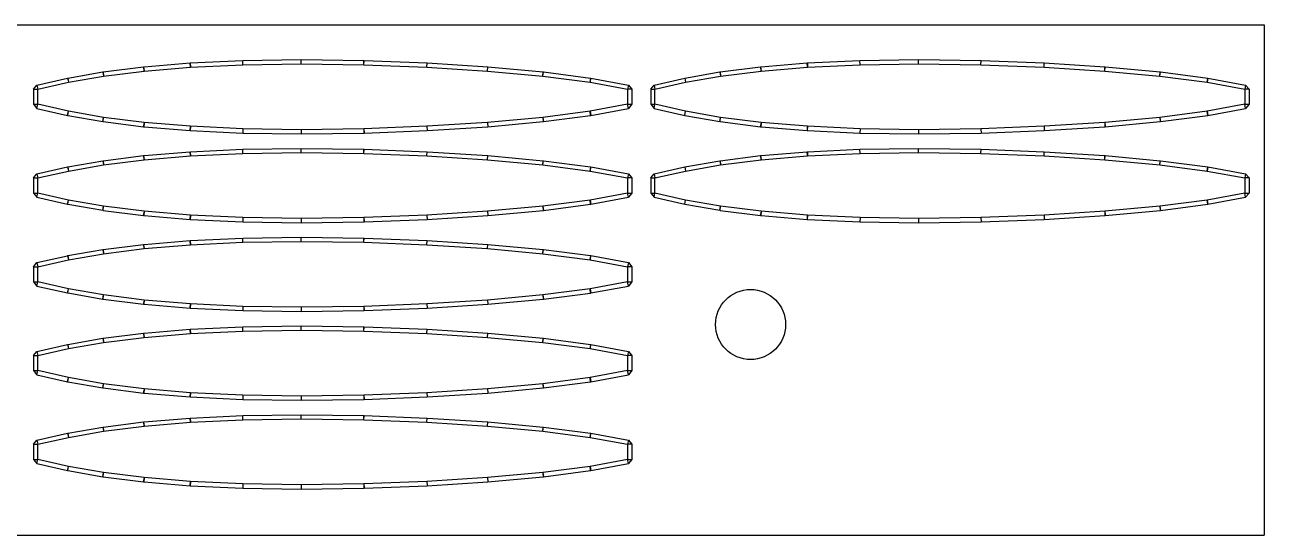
# Model space of a CAD drawing. Header units: millimetres. Extents: x -1424 to 8182, y -3104 to -104.
# Drawn here: x 5267 to 8182, y -1304 to -104 of the extents above; entities that cross this region are included whole.
import ezdxf

# ---------------------------------------------------------------- set-up
doc = ezdxf.new("R2010")
doc.units = ezdxf.units.MM

msp = doc.modelspace()

# ---------------------------------------------------------------- linework, layer by layer
at = {"extrusion": (0.009294, 2.20156e-09, 0.999957)}
for p, q in [((3778.8, -103.5, -375.6), (8182.5, -103.5, -416.5)), ((8182.5, -103.5, -416.5), (8182.5, -1303.5, -416.5)), ((5451.4, -214.3, -389.7), (5546.6, -202.3, -389.7)), ((5546.6, -202.3, -389.7), (5547.9, -202.2, -389.7)), ((5546.6, -202.3, -389.7), (5547.9, -212.3, -389.7)), ((5547.9, -212.3, -389.7), (5547, -202.3, -389.7)), ((5547.9, -202.2, -389.7), (5656.2, -193.1, -389.7)), ((5657, -203.1, -389.7), (5656.2, -193.1, -389.7)), ((5656.2, -193.1, -389.7), (5656.5, -193.1, -389.7)), ((5656.5, -193.1, -389.7), (5779.9, -187.3, -389.7)), ((5656.5, -193.1, -389.7), (5657, -203.1, -389.7)), ((5780.3, -197.3, -389.7), (5779.9, -187.3, -389.7)), ((5779.9, -187.3, -389.7), (5780.2, -187.3, -389.7)), ((5780.2, -187.3, -389.7), (5917.5, -185.2, -389.7)), ((5780.3, -197.3, -389.7), (5780.2, -187.3, -389.7)), ((5917.7, -195.2, -389.7), (5917.5, -185.2, -389.7)), ((5917.5, -185.2, -389.7), (5917.8, -185.2, -389.7)), ((5917.7, -195.2, -389.7), (5917.8, -185.2, -389.7)), ((5917.8, -185.2, -389.7), (6065, -187.3, -389.7)), ((6064.8, -197.3, -389.7), (6065, -187.3, -389.7)), ((6064.8, -197.3, -389.7), (6065.2, -187.3, -389.7)), ((6065, -187.3, -389.7), (6065.2, -187.3, -389.7)), ((6065.2, -187.3, -389.7), (6213.7, -193.1, -389.7)), ((6213.3, -203.1, -389.7), (6213.7, -193.1, -389.7)), ((6213.3, -203.1, -389.7), (6213.9, -193.1, -389.7)), ((6213.7, -193.1, -389.7), (6213.9, -193.1, -389.7)), ((6213.9, -193.1, -389.7), (6356.5, -202.3, -389.7)), ((6355.9, -212.3, -389.7), (6356.5, -202.3, -389.7)), ((6355.9, -212.3, -389.7), (6356.8, -202.3, -389.7)), ((6356.5, -202.3, -389.7), (6356.8, -202.3, -389.7)), ((6356.8, -202.3, -389.7), (6486.7, -214.3, -389.7)), ((6902.8, -214.3, -403.2), (6998, -202.3, -403.2)), ((6998, -202.3, -403.2), (6999.3, -202.2, -403.2)), ((6998, -202.3, -403.2), (6999.3, -212.3, -403.2)), ((6999.3, -212.3, -403.2), (6998.4, -202.3, -403.2)), ((6999.3, -202.2, -403.2), (7107.6, -193.1, -403.2)), ((7108.4, -203.1, -403.2), (7107.6, -193.1, -403.2)), ((7107.6, -193.1, -403.2), (7108, -193.1, -403.2)), ((7108, -193.1, -403.2), (7231.3, -187.3, -403.2)), ((7108, -193.1, -403.2), (7108.4, -203.1, -403.2)), ((7231.8, -197.3, -403.2), (7231.3, -187.3, -403.2)), ((7231.3, -187.3, -403.2), (7231.6, -187.3, -403.2)), ((7231.6, -187.3, -403.2), (7369, -185.2, -403.2)), ((7231.8, -197.3, -403.2), (7231.6, -187.3, -403.2)), ((7369.1, -195.2, -403.2), (7369, -185.2, -403.2)), ((7369, -185.2, -403.2), (7369.2, -185.2, -403.2)), ((7369.1, -195.2, -403.2), (7369.2, -185.2, -403.2)), ((7369.2, -185.2, -403.2), (7516.4, -187.3, -403.2)), ((7516.3, -197.3, -403.2), (7516.4, -187.3, -403.2)), ((7516.3, -197.3, -403.2), (7516.7, -187.3, -403.2)), ((7516.4, -187.3, -403.2), (7516.7, -187.3, -403.2)), ((7516.7, -187.3, -403.2), (7665.1, -193.1, -403.2)), ((7664.7, -203.1, -403.2), (7665.1, -193.1, -403.2)), ((7664.7, -203.1, -403.2), (7665.3, -193.1, -403.2)), ((7665.1, -193.1, -403.2), (7665.3, -193.1, -403.2)), ((7665.3, -193.1, -403.2), (7807.9, -202.3, -403.2)), ((7807.3, -212.3, -403.2), (7807.9, -202.3, -403.2)), ((7807.3, -212.3, -403.2), (7808.2, -202.3, -403.2)), ((7807.9, -202.3, -403.2), (7808.2, -202.3, -403.2)), ((7808.2, -202.3, -403.2), (7938.1, -214.3, -403.2)), ((5295.8, -245.2, -389.7), (5368.1, -228.9, -389.7)), ((5368.1, -228.9, -389.7), (5368.5, -228.8, -389.7)), ((5368.1, -228.9, -389.7), (5370.3, -238.6, -389.7)), ((5368.5, -228.8, -389.7), (5450.9, -214.4, -389.7)), ((5368.5, -228.8, -389.7), (5370.3, -238.6, -389.7)), ((5450.9, -214.4, -389.7), (5451.4, -214.3, -389.7)), ((5450.9, -214.4, -389.7), (5452.6, -224.3, -389.7)), ((5451.4, -214.3, -389.7), (5452.6, -224.3, -389.7)), ((6485.8, -224.3, -389.7), (6486.7, -214.3, -389.7)), ((6485.8, -224.3, -389.7), (6487, -214.3, -389.7)), ((6486.7, -214.3, -389.7), (6487, -214.3, -389.7)), ((6487, -214.3, -389.7), (6598.1, -228.7, -389.7)), ((6598.1, -228.7, -389.7), (6596.8, -238.6, -389.7)), ((6596.8, -238.6, -389.7), (6598.6, -228.8, -389.7)), ((6598.1, -228.7, -389.7), (6598.6, -228.8, -389.7)), ((6598.6, -228.8, -389.7), (6687.1, -245.1, -389.7)), ((6747.3, -245.2, -403.2), (6819.5, -228.9, -403.2)), ((6819.5, -228.9, -403.2), (6820, -228.8, -403.2)), ((6819.5, -228.9, -403.2), (6821.7, -238.6, -403.2)), ((6820, -228.8, -403.2), (6902.3, -214.4, -403.1)), ((6820, -228.8, -403.2), (6821.7, -238.6, -403.2)), ((6902.3, -214.4, -403.1), (6902.8, -214.3, -403.2)), ((6902.3, -214.4, -403.1), (6904, -224.3, -403.2)), ((6902.8, -214.3, -403.2), (6904, -224.3, -403.2)), ((7937.2, -224.3, -403.2), (7938.1, -214.3, -403.2)), ((7937.2, -224.3, -403.2), (7938.5, -214.3, -403.2)), ((7938.1, -214.3, -403.2), (7938.5, -214.3, -403.2)), ((7938.5, -214.3, -403.2), (8049.5, -228.7, -403.2)), ((8049.5, -228.7, -403.2), (8048.2, -238.6, -403.2)), ((8048.2, -238.6, -403.2), (8050, -228.8, -403.2)), ((8049.5, -228.7, -403.2), (8050, -228.8, -403.2)), ((8050, -228.8, -403.2), (8138.6, -245.1, -403.2)), ((5288.1, -255, -389.6), (5295.8, -245.2, -389.7)), ((5288.1, -255, -389.6), (5288.1, -290.4, -389.6)), ((5288.1, -255, -389.6), (5298.1, -255, -389.7)), ((5295.8, -245.2, -389.7), (5298.1, -255, -389.7)), ((6687.1, -245.1, -389.7), (6685.3, -254.9, -389.7)), ((6695.3, -254.9, -389.8), (6685.3, -254.9, -389.7)), ((6687.1, -245.1, -389.7), (6695.3, -254.9, -389.8)), ((6695.3, -254.9, -389.8), (6695.3, -290.4, -389.8)), ((6739.5, -255, -403.1), (6747.3, -245.2, -403.2)), ((6739.5, -255, -403.1), (6739.5, -290.4, -403.1)), ((6739.5, -255, -403.1), (6749.5, -255, -403.2)), ((6747.3, -245.2, -403.2), (6749.5, -255, -403.2)), ((8138.6, -245.1, -403.2), (8136.7, -254.9, -403.2)), ((8146.7, -254.9, -403.3), (8136.7, -254.9, -403.2)), ((8138.6, -245.1, -403.2), (8146.7, -254.9, -403.3)), ((8146.7, -254.9, -403.3), (8146.7, -290.4, -403.3)), ((5288.1, -290.4, -389.6), (5298.1, -290.4, -389.7)), ((5288.1, -290.4, -389.6), (5295.8, -300.2, -389.7)), ((5295.8, -300.2, -389.7), (5298.1, -290.4, -389.7)), ((6685.3, -290.5, -389.7), (6695.3, -290.4, -389.8)), ((6687.1, -300.3, -389.7), (6685.3, -290.5, -389.7)), ((6695.3, -290.4, -389.8), (6687.1, -300.3, -389.7)), ((6739.5, -290.4, -403.1), (6749.5, -290.4, -403.2)), ((6739.5, -290.4, -403.1), (6747.3, -300.2, -403.2)), ((6747.3, -300.2, -403.2), (6749.5, -290.4, -403.2)), ((8136.7, -290.5, -403.2), (8146.7, -290.4, -403.3)), ((8138.6, -300.3, -403.2), (8136.7, -290.5, -403.2)), ((8146.7, -290.4, -403.3), (8138.6, -300.3, -403.2)), ((5295.8, -300.2, -389.7), (5368.1, -316.5, -389.7)), ((5368.1, -316.5, -389.7), (5370.3, -306.8, -389.7)), ((5368.5, -316.6, -389.7), (5370.3, -306.8, -389.7)), ((5368.5, -316.6, -389.7), (5450.9, -331, -389.7)), ((6487, -331.1, -389.7), (6598.1, -316.7, -389.7)), ((6596.8, -306.8, -389.7), (6598.6, -316.6, -389.7)), ((6598.1, -316.7, -389.7), (6596.8, -306.8, -389.7)), ((6598.6, -316.6, -389.7), (6598.1, -316.7, -389.7)), ((6598.6, -316.6, -389.7), (6687.1, -300.3, -389.7)), ((6747.3, -300.2, -403.2), (6819.5, -316.5, -403.2)), ((6819.5, -316.5, -403.2), (6821.7, -306.8, -403.2)), ((6820, -316.6, -403.2), (6821.7, -306.8, -403.2)), ((6820, -316.6, -403.2), (6902.3, -331, -403.1)), ((7938.5, -331.1, -403.2), (8049.5, -316.7, -403.2)), ((8048.2, -306.8, -403.2), (8050, -316.6, -403.2)), ((8049.5, -316.7, -403.2), (8048.2, -306.8, -403.2)), ((8050, -316.6, -403.2), (8049.5, -316.7, -403.2)), ((8050, -316.6, -403.2), (8138.6, -300.3, -403.2)), ((5450.9, -331, -389.7), (5452.6, -321.1, -389.7)), ((5450.9, -331, -389.7), (5451.4, -331.1, -389.7)), ((5451.4, -331.1, -389.7), (5452.6, -321.1, -389.7)), ((5451.4, -331.1, -389.7), (5546.6, -343.1, -389.7)), ((5546.6, -343.1, -389.7), (5548.7, -333.2, -389.7)), ((5546.6, -343.1, -389.7), (5547.9, -343.2, -389.7)), ((5547.9, -343.2, -389.7), (5548.7, -333.2, -389.7)), ((5547.9, -343.2, -389.7), (5656.2, -352.3, -389.7)), ((5657, -342.3, -389.7), (5656.2, -352.3, -389.7)), ((5656.5, -352.3, -389.7), (5657, -342.3, -389.7)), ((5780.3, -348.1, -389.7), (5779.9, -358.1, -389.7)), ((5780.3, -348.1, -389.7), (5780.2, -358.1, -389.7)), ((6064.8, -348.1, -389.7), (6065, -358.1, -389.7)), ((6064.8, -348.1, -389.7), (6065.2, -358.1, -389.7)), ((6213.3, -342.3, -389.7), (6213.7, -352.3, -389.7)), ((6213.3, -342.3, -389.7), (6213.9, -352.3, -389.7)), ((6213.9, -352.3, -389.7), (6356.5, -343.1, -389.7)), ((6355.9, -333.1, -389.7), (6356.5, -343.1, -389.7)), ((6355.9, -333.1, -389.7), (6356.8, -343.1, -389.7)), ((6356.5, -343.1, -389.7), (6356.5, -343.1, -389.7)), ((6356.8, -343.1, -389.7), (6356.5, -343.1, -389.7)), ((6356.8, -343.1, -389.7), (6486.7, -331.1, -389.7)), ((6485.8, -321.1, -389.7), (6486.7, -331.1, -389.7)), ((6485.8, -321.1, -389.7), (6487, -331.1, -389.7)), ((6486.7, -331.1, -389.7), (6487, -331.1, -389.7)), ((6902.3, -331, -403.1), (6904, -321.1, -403.2)), ((6902.3, -331, -403.1), (6902.8, -331.1, -403.2)), ((6902.8, -331.1, -403.2), (6904, -321.1, -403.2)), ((6902.8, -331.1, -403.2), (6998, -343.1, -403.2)), ((6998, -343.1, -403.2), (7000.1, -333.2, -403.2)), ((6998, -343.1, -403.2), (6999.3, -343.2, -403.2)), ((6999.3, -343.2, -403.2), (7000.1, -333.2, -403.2)), ((6999.3, -343.2, -403.2), (7107.6, -352.3, -403.2)), ((7108.4, -342.3, -403.2), (7107.6, -352.3, -403.2)), ((7108, -352.3, -403.2), (7108.4, -342.3, -403.2)), ((7231.8, -348.1, -403.2), (7231.3, -358.1, -403.2)), ((7231.8, -348.1, -403.2), (7231.6, -358.1, -403.2)), ((7516.3, -348.1, -403.2), (7516.4, -358.1, -403.2)), ((7516.3, -348.1, -403.2), (7516.7, -358.1, -403.2)), ((7664.7, -342.3, -403.2), (7665.1, -352.3, -403.2)), ((7664.7, -342.3, -403.2), (7665.3, -352.3, -403.2)), ((7665.3, -352.3, -403.2), (7807.9, -343.1, -403.2)), ((7807.3, -333.1, -403.2), (7807.9, -343.1, -403.2)), ((7807.3, -333.1, -403.2), (7808.2, -343.1, -403.2)), ((7807.9, -343.1, -403.2), (7807.9, -343.1, -403.2)), ((7808.2, -343.1, -403.2), (7807.9, -343.1, -403.2)), ((7808.2, -343.1, -403.2), (7938.1, -331.1, -403.2)), ((7937.2, -321.1, -403.2), (7938.1, -331.1, -403.2)), ((7937.2, -321.1, -403.2), (7938.5, -331.1, -403.2)), ((7938.1, -331.1, -403.2), (7938.5, -331.1, -403.2)), ((5656.2, -352.3, -389.7), (5656.5, -352.3, -389.7)), ((5656.5, -352.3, -389.7), (5779.9, -358.1, -389.7)), ((5779.9, -358.1, -389.7), (5780.2, -358.1, -389.7)), ((5780.2, -358.1, -389.7), (5917.5, -360.2, -389.7)), ((5917.7, -350.2, -389.7), (5917.5, -360.2, -389.7)), ((5917.5, -360.2, -389.7), (5917.8, -360.2, -389.7)), ((5917.7, -350.2, -389.7), (5917.8, -360.2, -389.7)), ((5917.8, -360.2, -389.7), (6065, -358.1, -389.7)), ((6065, -358.1, -389.7), (6065.2, -358.1, -389.7)), ((6065.2, -358.1, -389.7), (6213.7, -352.3, -389.7)), ((6213.7, -352.3, -389.7), (6213.9, -352.3, -389.7)), ((7107.6, -352.3, -403.2), (7108, -352.3, -403.2)), ((7108, -352.3, -403.2), (7231.3, -358.1, -403.2)), ((7231.3, -358.1, -403.2), (7231.6, -358.1, -403.2)), ((7231.6, -358.1, -403.2), (7369, -360.2, -403.2)), ((7369.1, -350.2, -403.2), (7369, -360.2, -403.2)), ((7369, -360.2, -403.2), (7369.2, -360.2, -403.2)), ((7369.1, -350.2, -403.2), (7369.2, -360.2, -403.2)), ((7369.2, -360.2, -403.2), (7516.4, -358.1, -403.2)), ((7516.4, -358.1, -403.2), (7516.7, -358.1, -403.2)), ((7516.7, -358.1, -403.2), (7665.1, -352.3, -403.2)), ((7665.1, -352.3, -403.2), (7665.3, -352.3, -403.2)), ((5547.9, -411, -389.7), (5656.2, -401.9, -389.7)), ((5657, -411.8, -389.7), (5656.2, -401.9, -389.7)), ((5656.2, -401.9, -389.7), (5656.5, -401.9, -389.7)), ((5656.5, -401.9, -389.7), (5779.9, -396, -389.7)), ((5656.5, -401.9, -389.7), (5657, -411.8, -389.7)), ((5780.3, -406, -389.7), (5779.9, -396, -389.7)), ((5779.9, -396, -389.7), (5780.2, -396, -389.7)), ((5780.2, -396, -389.7), (5917.5, -394, -389.7)), ((5780.3, -406, -389.7), (5780.2, -396, -389.7)), ((5917.7, -404, -389.7), (5917.5, -394, -389.7)), ((5917.5, -394, -389.7), (5917.8, -394, -389.7)), ((5917.7, -404, -389.7), (5917.8, -394, -389.7)), ((5917.8, -394, -389.7), (6065, -396, -389.7)), ((6064.8, -406, -389.7), (6065, -396, -389.7)), ((6064.8, -406, -389.7), (6065.2, -396, -389.7)), ((6065, -396, -389.7), (6065.2, -396, -389.7)), ((6065.2, -396, -389.7), (6213.7, -401.9, -389.7)), ((6213.3, -411.8, -389.7), (6213.7, -401.9, -389.7)), ((6213.3, -411.8, -389.7), (6213.9, -401.9, -389.7)), ((6213.7, -401.9, -389.7), (6213.9, -401.9, -389.7)), ((6213.9, -401.9, -389.7), (6356.5, -411, -389.7)), ((6999.3, -411, -403.2), (7107.6, -401.9, -403.2)), ((7108.4, -411.8, -403.2), (7107.6, -401.9, -403.2)), ((7107.6, -401.9, -403.2), (7108, -401.9, -403.2)), ((7108, -401.9, -403.2), (7231.3, -396, -403.2)), ((7108, -401.9, -403.2), (7108.4, -411.8, -403.2)), ((7231.8, -406, -403.2), (7231.3, -396, -403.2)), ((7231.3, -396, -403.2), (7231.6, -396, -403.2)), ((7231.6, -396, -403.2), (7369, -394, -403.2)), ((7231.8, -406, -403.2), (7231.6, -396, -403.2)), ((7369.1, -404, -403.2), (7369, -394, -403.2)), ((7369, -394, -403.2), (7369.2, -394, -403.2)), ((7369.1, -404, -403.2), (7369.2, -394, -403.2)), ((7369.2, -394, -403.2), (7516.4, -396, -403.2)), ((7516.3, -406, -403.2), (7516.4, -396, -403.2)), ((7516.3, -406, -403.2), (7516.7, -396, -403.2)), ((7516.4, -396, -403.2), (7516.7, -396, -403.2)), ((7516.7, -396, -403.2), (7665.1, -401.9, -403.2)), ((7664.7, -411.8, -403.2), (7665.1, -401.9, -403.2)), ((7664.7, -411.8, -403.2), (7665.3, -401.9, -403.2)), ((7665.1, -401.9, -403.2), (7665.3, -401.9, -403.2)), ((7665.3, -401.9, -403.2), (7807.9, -411, -403.2)), ((5368.5, -437.5, -389.7), (5450.9, -423.1, -389.7)), ((5450.9, -423.1, -389.7), (5452.6, -433, -389.7)), ((5450.9, -423.1, -389.7), (5451.4, -423.1, -389.7)), ((5451.4, -423.1, -389.7), (5546.6, -411.1, -389.7)), ((5451.4, -423.1, -389.7), (5452.6, -433, -389.7)), ((5546.6, -411.1, -389.7), (5547.9, -411, -389.7)), ((5546.6, -411.1, -389.7), (5547.9, -421, -389.7)), ((5547.9, -421, -389.7), (5547, -411, -389.7)), ((6355.9, -421, -389.7), (6356.5, -411, -389.7)), ((6355.9, -421, -389.7), (6356.8, -411, -389.7)), ((6356.5, -411, -389.7), (6356.8, -411, -389.7)), ((6356.8, -411, -389.7), (6486.7, -423, -389.7)), ((6485.8, -433, -389.7), (6486.7, -423, -389.7)), ((6485.8, -433, -389.7), (6487, -423.1, -389.7)), ((6486.7, -423, -389.7), (6487, -423.1, -389.7)), ((6487, -423.1, -389.7), (6598.1, -437.4, -389.7)), ((6820, -437.5, -403.2), (6902.3, -423.1, -403.1)), ((6902.3, -423.1, -403.1), (6904, -433, -403.2)), ((6902.3, -423.1, -403.1), (6902.8, -423.1, -403.2)), ((6902.8, -423.1, -403.2), (6998, -411.1, -403.2)), ((6902.8, -423.1, -403.2), (6904, -433, -403.2)), ((6998, -411.1, -403.2), (6999.3, -411, -403.2)), ((6998, -411.1, -403.2), (6999.3, -421, -403.2)), ((6999.3, -421, -403.2), (6998.4, -411, -403.2)), ((7807.3, -421, -403.2), (7807.9, -411, -403.2)), ((7807.3, -421, -403.2), (7808.2, -411, -403.2)), ((7807.9, -411, -403.2), (7808.2, -411, -403.2)), ((7808.2, -411, -403.2), (7938.1, -423, -403.2)), ((7937.2, -433, -403.2), (7938.1, -423, -403.2)), ((7937.2, -433, -403.2), (7938.5, -423.1, -403.2)), ((7938.1, -423, -403.2), (7938.5, -423.1, -403.2)), ((7938.5, -423.1, -403.2), (8049.5, -437.4, -403.2)), ((5288.1, -463.7, -389.6), (5295.8, -453.9, -389.7)), ((5288.1, -463.7, -389.6), (5288.1, -499.2, -389.6)), ((5288.1, -463.7, -389.6), (5298.1, -463.7, -389.7)), ((5295.8, -453.9, -389.7), (5368.1, -437.6, -389.7)), ((5295.8, -453.9, -389.7), (5298.1, -463.7, -389.7)), ((5368.1, -437.6, -389.7), (5368.5, -437.5, -389.7)), ((5368.1, -437.6, -389.7), (5370.3, -447.4, -389.7)), ((5368.5, -437.5, -389.7), (5370.3, -447.4, -389.7)), ((6598.1, -437.4, -389.7), (6596.8, -447.4, -389.7)), ((6596.8, -447.4, -389.7), (6598.6, -437.5, -389.7)), ((6598.1, -437.4, -389.7), (6598.6, -437.5, -389.7)), ((6598.6, -437.5, -389.7), (6687.1, -453.8, -389.7)), ((6687.1, -453.8, -389.7), (6685.3, -463.7, -389.7)), ((6695.3, -463.7, -389.8), (6685.3, -463.7, -389.7)), ((6687.1, -453.8, -389.7), (6695.3, -463.7, -389.8)), ((6695.3, -463.7, -389.8), (6695.3, -499.2, -389.8)), ((6739.5, -463.7, -403.1), (6747.3, -453.9, -403.2)), ((6739.5, -463.7, -403.1), (6739.5, -499.2, -403.1)), ((6739.5, -463.7, -403.1), (6749.5, -463.7, -403.2)), ((6747.3, -453.9, -403.2), (6819.5, -437.6, -403.2)), ((6747.3, -453.9, -403.2), (6749.5, -463.7, -403.2)), ((6819.5, -437.6, -403.2), (6820, -437.5, -403.2)), ((6819.5, -437.6, -403.2), (6821.7, -447.4, -403.2)), ((6820, -437.5, -403.2), (6821.7, -447.4, -403.2)), ((8049.5, -437.4, -403.2), (8048.2, -447.4, -403.2)), ((8048.2, -447.4, -403.2), (8050, -437.5, -403.2)), ((8049.5, -437.4, -403.2), (8050, -437.5, -403.2)), ((8050, -437.5, -403.2), (8138.6, -453.8, -403.2)), ((8138.6, -453.8, -403.2), (8136.7, -463.7, -403.2)), ((8146.7, -463.7, -403.3), (8136.7, -463.7, -403.2)), ((8138.6, -453.8, -403.2), (8146.7, -463.7, -403.3)), ((8146.7, -463.7, -403.3), (8146.7, -499.2, -403.3)), ((5288.1, -499.2, -389.6), (5298.1, -499.2, -389.7)), ((5288.1, -499.2, -389.6), (5295.8, -508.9, -389.7)), ((5295.8, -508.9, -389.7), (5298.1, -499.2, -389.7)), ((5295.8, -508.9, -389.7), (5368.1, -525.3, -389.7)), ((5368.1, -525.3, -389.7), (5370.3, -515.5, -389.7)), ((5368.5, -525.4, -389.7), (5370.3, -515.5, -389.7)), ((6596.8, -515.5, -389.7), (6598.6, -525.3, -389.7)), ((6598.1, -525.4, -389.7), (6596.8, -515.5, -389.7)), ((6598.6, -525.3, -389.7), (6687.1, -509.1, -389.7)), ((6687.1, -509.1, -389.7), (6685.3, -499.2, -389.7)), ((6685.3, -499.2, -389.7), (6695.3, -499.2, -389.8)), ((6695.3, -499.2, -389.8), (6687.1, -509.1, -389.7)), ((6739.5, -499.2, -403.1), (6749.5, -499.2, -403.2)), ((6739.5, -499.2, -403.1), (6747.3, -508.9, -403.2)), ((6747.3, -508.9, -403.2), (6749.5, -499.2, -403.2)), ((6747.3, -508.9, -403.2), (6819.5, -525.3, -403.2)), ((6819.5, -525.3, -403.2), (6821.7, -515.5, -403.2)), ((6820, -525.4, -403.2), (6821.7, -515.5, -403.2)), ((8048.2, -515.5, -403.2), (8050, -525.3, -403.2)), ((8049.5, -525.4, -403.2), (8048.2, -515.5, -403.2)), ((8050, -525.3, -403.2), (8138.6, -509.1, -403.2)), ((8138.6, -509.1, -403.2), (8136.7, -499.2, -403.2)), ((8136.7, -499.2, -403.2), (8146.7, -499.2, -403.3)), ((8146.7, -499.2, -403.3), (8138.6, -509.1, -403.2)), ((5368.5, -525.4, -389.7), (5450.9, -539.7, -389.7)), ((5450.9, -539.7, -389.7), (5452.6, -529.9, -389.7)), ((5450.9, -539.7, -389.7), (5451.4, -539.8, -389.7)), ((5451.4, -539.8, -389.7), (5452.6, -529.9, -389.7)), ((5451.4, -539.8, -389.7), (5546.6, -551.8, -389.7)), ((5546.6, -551.8, -389.7), (5548.7, -542, -389.7)), ((5546.6, -551.8, -389.7), (5547.9, -551.9, -389.7)), ((5547.9, -551.9, -389.7), (5548.7, -542, -389.7)), ((5547.9, -551.9, -389.7), (5656.2, -561, -389.7)), ((5657, -551, -389.7), (5656.2, -561, -389.7)), ((5656.5, -561, -389.7), (5657, -551, -389.7)), ((6213.3, -551, -389.7), (6213.7, -561, -389.7)), ((6213.3, -551, -389.7), (6213.9, -561, -389.7)), ((6213.9, -561, -389.7), (6356.5, -551.9, -389.7)), ((6355.9, -541.9, -389.7), (6356.5, -551.9, -389.7)), ((6355.9, -541.9, -389.7), (6356.8, -551.8, -389.7)), ((6356.8, -551.8, -389.7), (6356.5, -551.9, -389.7)), ((6356.5, -551.9, -389.7), (6356.5, -551.9, -389.7)), ((6356.8, -551.8, -389.7), (6486.7, -539.8, -389.7)), ((6485.8, -529.9, -389.7), (6486.7, -539.8, -389.7)), ((6485.8, -529.9, -389.7), (6487, -539.8, -389.7)), ((6486.7, -539.8, -389.7), (6487, -539.8, -389.7)), ((6487, -539.8, -389.7), (6598.1, -525.4, -389.7)), ((6598.6, -525.3, -389.7), (6598.1, -525.4, -389.7)), ((6820, -525.4, -403.2), (6902.3, -539.7, -403.1)), ((6902.3, -539.7, -403.1), (6904, -529.9, -403.2)), ((6902.3, -539.7, -403.1), (6902.8, -539.8, -403.2)), ((6902.8, -539.8, -403.2), (6904, -529.9, -403.2)), ((6902.8, -539.8, -403.2), (6998, -551.8, -403.2)), ((6998, -551.8, -403.2), (7000.1, -542, -403.2)), ((6998, -551.8, -403.2), (6999.3, -551.9, -403.2)), ((6999.3, -551.9, -403.2), (7000.1, -542, -403.2)), ((6999.3, -551.9, -403.2), (7107.6, -561, -403.2)), ((7108.4, -551, -403.2), (7107.6, -561, -403.2)), ((7108, -561, -403.2), (7108.4, -551, -403.2)), ((7664.7, -551, -403.2), (7665.1, -561, -403.2)), ((7664.7, -551, -403.2), (7665.3, -561, -403.2)), ((7665.3, -561, -403.2), (7807.9, -551.9, -403.2)), ((7807.3, -541.9, -403.2), (7807.9, -551.9, -403.2)), ((7807.3, -541.9, -403.2), (7808.2, -551.8, -403.2)), ((7808.2, -551.8, -403.2), (7807.9, -551.9, -403.2)), ((7807.9, -551.9, -403.2), (7807.9, -551.9, -403.2)), ((7808.2, -551.8, -403.2), (7938.1, -539.8, -403.2)), ((7937.2, -529.9, -403.2), (7938.1, -539.8, -403.2)), ((7937.2, -529.9, -403.2), (7938.5, -539.8, -403.2)), ((7938.1, -539.8, -403.2), (7938.5, -539.8, -403.2)), ((7938.5, -539.8, -403.2), (8049.5, -525.4, -403.2)), ((8050, -525.3, -403.2), (8049.5, -525.4, -403.2)), ((5656.2, -561, -389.7), (5656.5, -561, -389.7)), ((5656.5, -561, -389.7), (5779.9, -566.8, -389.7)), ((5780.3, -556.9, -389.7), (5779.9, -566.8, -389.7)), ((5779.9, -566.8, -389.7), (5780.2, -566.9, -389.7)), ((5780.3, -556.9, -389.7), (5780.2, -566.9, -389.7)), ((5780.2, -566.9, -389.7), (5917.5, -568.9, -389.7)), ((5917.7, -558.9, -389.7), (5917.5, -568.9, -389.7)), ((5917.5, -568.9, -389.7), (5917.8, -568.9, -389.7)), ((5917.7, -558.9, -389.7), (5917.8, -568.9, -389.7)), ((5917.8, -568.9, -389.7), (6065, -566.9, -389.7)), ((6064.8, -556.9, -389.7), (6065, -566.9, -389.7)), ((6064.8, -556.9, -389.7), (6065.2, -566.9, -389.7)), ((6065, -566.9, -389.7), (6065.2, -566.9, -389.7)), ((6065.2, -566.9, -389.7), (6213.7, -561, -389.7)), ((6213.7, -561, -389.7), (6213.9, -561, -389.7)), ((7107.6, -561, -403.2), (7108, -561, -403.2)), ((7108, -561, -403.2), (7231.3, -566.8, -403.2)), ((7231.8, -556.9, -403.2), (7231.3, -566.8, -403.2)), ((7231.3, -566.8, -403.2), (7231.6, -566.9, -403.2)), ((7231.8, -556.9, -403.2), (7231.6, -566.9, -403.2)), ((7231.6, -566.9, -403.2), (7369, -568.9, -403.2)), ((7369.1, -558.9, -403.2), (7369, -568.9, -403.2)), ((7369, -568.9, -403.2), (7369.2, -568.9, -403.2)), ((7369.1, -558.9, -403.2), (7369.2, -568.9, -403.2)), ((7369.2, -568.9, -403.2), (7516.4, -566.9, -403.2)), ((7516.3, -556.9, -403.2), (7516.4, -566.9, -403.2)), ((7516.3, -556.9, -403.2), (7516.7, -566.9, -403.2)), ((7516.4, -566.9, -403.2), (7516.7, -566.9, -403.2)), ((7516.7, -566.9, -403.2), (7665.1, -561, -403.2)), ((7665.1, -561, -403.2), (7665.3, -561, -403.2)), ((5547.9, -619.7, -389.7), (5656.2, -610.6, -389.7)), ((5657, -620.6, -389.7), (5656.2, -610.6, -389.7)), ((5656.2, -610.6, -389.7), (5656.5, -610.6, -389.7)), ((5656.5, -610.6, -389.7), (5779.9, -604.8, -389.7)), ((5656.5, -610.6, -389.7), (5657, -620.6, -389.7)), ((5780.3, -614.8, -389.7), (5779.9, -604.8, -389.7)), ((5779.9, -604.8, -389.7), (5780.2, -604.8, -389.7)), ((5780.2, -604.8, -389.7), (5917.5, -602.7, -389.7)), ((5780.3, -614.8, -389.7), (5780.2, -604.8, -389.7)), ((5917.7, -612.7, -389.7), (5917.5, -602.7, -389.7)), ((5917.5, -602.7, -389.7), (5917.8, -602.7, -389.7)), ((5917.7, -612.7, -389.7), (5917.8, -602.7, -389.7)), ((5917.8, -602.7, -389.7), (6065, -604.8, -389.7)), ((6064.8, -614.8, -389.7), (6065, -604.8, -389.7)), ((6064.8, -614.8, -389.7), (6065.2, -604.8, -389.7)), ((6065, -604.8, -389.7), (6065.2, -604.8, -389.7)), ((6065.2, -604.8, -389.7), (6213.7, -610.6, -389.7)), ((6213.3, -620.6, -389.7), (6213.7, -610.6, -389.7)), ((6213.3, -620.6, -389.7), (6213.9, -610.6, -389.7)), ((6213.7, -610.6, -389.7), (6213.9, -610.6, -389.7)), ((6213.9, -610.6, -389.7), (6356.5, -619.7, -389.7)), ((5368.5, -646.3, -389.7), (5450.9, -631.9, -389.7)), ((5450.9, -631.9, -389.7), (5451.4, -631.8, -389.7)), ((5450.9, -631.9, -389.7), (5452.6, -641.7, -389.7)), ((5451.4, -631.8, -389.7), (5546.6, -619.8, -389.7)), ((5451.4, -631.8, -389.7), (5452.6, -641.7, -389.7)), ((5546.6, -619.8, -389.7), (5547.9, -619.7, -389.7)), ((5546.6, -619.8, -389.7), (5547.9, -629.7, -389.7)), ((5547.9, -629.7, -389.7), (5547, -619.8, -389.7)), ((6355.9, -629.7, -389.7), (6356.5, -619.7, -389.7)), ((6355.9, -629.7, -389.7), (6356.8, -619.8, -389.7)), ((6356.5, -619.7, -389.7), (6356.8, -619.8, -389.7)), ((6356.8, -619.8, -389.7), (6486.7, -631.8, -389.7)), ((6485.8, -641.7, -389.7), (6486.7, -631.8, -389.7)), ((6485.8, -641.7, -389.7), (6487, -631.8, -389.7)), ((6486.7, -631.8, -389.7), (6487, -631.8, -389.7)), ((6487, -631.8, -389.7), (6598.1, -646.2, -389.7)), ((5288.1, -672.4, -389.6), (5295.8, -662.7, -389.7)), ((5295.8, -662.7, -389.7), (5368.1, -646.4, -389.7)), ((5295.8, -662.7, -389.7), (5298.1, -672.4, -389.7)), ((5368.1, -646.4, -389.7), (5368.5, -646.3, -389.7)), ((5368.1, -646.4, -389.7), (5370.3, -656.1, -389.7)), ((5368.5, -646.3, -389.7), (5370.3, -656.1, -389.7)), ((6598.1, -646.2, -389.7), (6596.8, -656.1, -389.7)), ((6596.8, -656.1, -389.7), (6598.6, -646.3, -389.7)), ((6598.1, -646.2, -389.7), (6598.6, -646.3, -389.7)), ((6598.6, -646.3, -389.7), (6687.1, -662.6, -389.7)), ((6687.1, -662.6, -389.7), (6685.3, -672.4, -389.7)), ((6687.1, -662.6, -389.7), (6695.3, -672.4, -389.8)), ((5288.1, -672.4, -389.6), (5288.1, -707.9, -389.6)), ((5288.1, -672.4, -389.6), (5298.1, -672.4, -389.7)), ((6695.3, -672.4, -389.8), (6685.3, -672.4, -389.7)), ((6695.3, -672.4, -389.8), (6695.3, -707.9, -389.8)), ((5288.1, -707.9, -389.6), (5298.1, -707.9, -389.7)), ((5288.1, -707.9, -389.6), (5295.8, -717.7, -389.7)), ((5295.8, -717.7, -389.7), (5298.1, -707.9, -389.7)), ((5295.8, -717.7, -389.7), (5368.1, -734, -389.7)), ((5368.1, -734, -389.7), (5370.3, -724.2, -389.7)), ((5368.5, -734.1, -389.7), (5370.3, -724.2, -389.7)), ((6596.8, -724.2, -389.7), (6598.6, -734.1, -389.7)), ((6598.1, -734.2, -389.7), (6596.8, -724.2, -389.7)), ((6598.6, -734.1, -389.7), (6687.1, -717.8, -389.7)), ((6687.1, -717.8, -389.7), (6685.3, -707.9, -389.7)), ((6685.3, -707.9, -389.7), (6695.3, -707.9, -389.8)), ((6695.3, -707.9, -389.8), (6687.1, -717.8, -389.7)), ((5368.5, -734.1, -389.7), (5450.9, -748.5, -389.7)), ((5450.9, -748.5, -389.7), (5452.6, -738.6, -389.7)), ((5450.9, -748.5, -389.7), (5451.4, -748.5, -389.7)), ((5451.4, -748.5, -389.7), (5452.6, -738.6, -389.7)), ((5451.4, -748.5, -389.7), (5546.6, -760.5, -389.7)), ((5546.6, -760.5, -389.7), (5548.7, -750.7, -389.7)), ((5547.9, -760.7, -389.7), (5548.7, -750.7, -389.7)), ((6355.9, -750.6, -389.7), (6356.5, -760.6, -389.7)), ((6355.9, -750.6, -389.7), (6356.8, -760.6, -389.7)), ((6356.8, -760.6, -389.7), (6486.7, -748.6, -389.7)), ((6485.8, -738.6, -389.7), (6486.7, -748.6, -389.7)), ((6485.8, -738.6, -389.7), (6487, -748.5, -389.7)), ((6486.7, -748.6, -389.7), (6487, -748.5, -389.7)), ((6487, -748.5, -389.7), (6598.1, -734.2, -389.7)), ((6598.6, -734.1, -389.7), (6598.1, -734.2, -389.7)), ((5546.6, -760.5, -389.7), (5547.9, -760.7, -389.7)), ((5547.9, -760.7, -389.7), (5656.2, -769.7, -389.7)), ((5657, -759.8, -389.7), (5656.2, -769.7, -389.7)), ((5656.2, -769.7, -389.7), (5656.5, -769.8, -389.7)), ((5656.5, -769.8, -389.7), (5657, -759.8, -389.7)), ((5656.5, -769.8, -389.7), (5779.9, -775.6, -389.7)), ((5780.3, -765.6, -389.7), (5779.9, -775.6, -389.7)), ((5779.9, -775.6, -389.7), (5780.2, -775.6, -389.7)), ((5780.3, -765.6, -389.7), (5780.2, -775.6, -389.7)), ((5780.2, -775.6, -389.7), (5917.5, -777.6, -389.7)), ((5917.7, -767.6, -389.7), (5917.5, -777.6, -389.7)), ((5917.5, -777.6, -389.7), (5917.8, -777.6, -389.7)), ((5917.7, -767.6, -389.7), (5917.8, -777.6, -389.7)), ((5917.8, -777.6, -389.7), (6065, -775.6, -389.7)), ((6064.8, -765.6, -389.7), (6065, -775.6, -389.7)), ((6064.8, -765.6, -389.7), (6065.2, -775.6, -389.7)), ((6065, -775.6, -389.7), (6065.2, -775.6, -389.7)), ((6065.2, -775.6, -389.7), (6213.7, -769.8, -389.7)), ((6213.3, -759.8, -389.7), (6213.7, -769.8, -389.7)), ((6213.3, -759.8, -389.7), (6213.9, -769.8, -389.7)), ((6213.7, -769.8, -389.7), (6213.9, -769.8, -389.7)), ((6213.9, -769.8, -389.7), (6356.5, -760.6, -389.7)), ((6356.5, -760.6, -389.7), (6356.5, -760.6, -389.7)), ((6356.8, -760.6, -389.7), (6356.5, -760.6, -389.7)), ((5656.5, -819.3, -389.7), (5779.9, -813.5, -389.7)), ((5780.3, -823.5, -389.7), (5779.9, -813.5, -389.7)), ((5779.9, -813.5, -389.7), (5780.2, -813.5, -389.7)), ((5780.2, -813.5, -389.7), (5917.5, -811.4, -389.7)), ((5780.3, -823.5, -389.7), (5780.2, -813.5, -389.7)), ((5917.7, -821.4, -389.7), (5917.5, -811.4, -389.7)), ((5917.5, -811.4, -389.7), (5917.8, -811.4, -389.7)), ((5917.7, -821.4, -389.7), (5917.8, -811.4, -389.7)), ((5917.8, -811.4, -389.7), (6065, -813.5, -389.7)), ((6064.8, -823.5, -389.7), (6065, -813.5, -389.7)), ((6064.8, -823.5, -389.7), (6065.2, -813.5, -389.7)), ((6065, -813.5, -389.7), (6065.2, -813.5, -389.7)), ((6065.2, -813.5, -389.7), (6213.7, -819.3, -389.7)), ((5368.5, -855, -389.7), (5450.9, -840.6, -389.7)), ((5450.9, -840.6, -389.7), (5451.4, -840.5, -389.7)), ((5450.9, -840.6, -389.7), (5452.6, -850.5, -389.7)), ((5451.4, -840.5, -389.7), (5546.6, -828.6, -389.7)), ((5451.4, -840.5, -389.7), (5452.6, -850.5, -389.7)), ((5546.6, -828.6, -389.7), (5547.9, -828.4, -389.7)), ((5546.6, -828.6, -389.7), (5547.9, -838.5, -389.7)), ((5547.9, -838.5, -389.7), (5547, -828.5, -389.7)), ((5547.9, -828.4, -389.7), (5656.2, -819.4, -389.7)), ((5656.2, -819.4, -389.7), (5656.5, -819.3, -389.7)), ((5657, -829.3, -389.7), (5656.2, -819.4, -389.7)), ((5656.5, -819.3, -389.7), (5657, -829.3, -389.7)), ((6213.3, -829.3, -389.7), (6213.7, -819.3, -389.7)), ((6213.3, -829.3, -389.7), (6213.9, -819.3, -389.7)), ((6213.7, -819.3, -389.7), (6213.9, -819.3, -389.7)), ((6213.9, -819.3, -389.7), (6356.5, -828.5, -389.7)), ((6355.9, -838.5, -389.7), (6356.5, -828.5, -389.7)), ((6355.9, -838.5, -389.7), (6356.8, -828.5, -389.7)), ((6356.5, -828.5, -389.7), (6356.8, -828.5, -389.7)), ((6356.8, -828.5, -389.7), (6486.7, -840.5, -389.7)), ((6485.8, -850.5, -389.7), (6486.7, -840.5, -389.7)), ((6485.8, -850.5, -389.7), (6487, -840.5, -389.7)), ((6486.7, -840.5, -389.7), (6487, -840.5, -389.7)), ((6487, -840.5, -389.7), (6598.1, -854.9, -389.7)), ((5288.1, -881.2, -389.6), (5295.8, -871.4, -389.7)), ((5295.8, -871.4, -389.7), (5368.1, -855.1, -389.7)), ((5295.8, -871.4, -389.7), (5298.1, -881.2, -389.7)), ((5368.1, -855.1, -389.7), (5368.5, -855, -389.7)), ((5368.1, -855.1, -389.7), (5370.3, -864.9, -389.7)), ((5368.5, -855, -389.7), (5370.3, -864.9, -389.7)), ((6598.1, -854.9, -389.7), (6596.8, -864.9, -389.7)), ((6596.8, -864.9, -389.7), (6598.6, -855, -389.7)), ((6598.1, -854.9, -389.7), (6598.6, -855, -389.7)), ((6598.6, -855, -389.7), (6687.1, -871.3, -389.7)), ((6687.1, -871.3, -389.7), (6685.3, -881.1, -389.7)), ((6687.1, -871.3, -389.7), (6695.3, -881.1, -389.8)), ((5288.1, -881.2, -389.6), (5288.1, -916.7, -389.6)), ((5288.1, -881.2, -389.6), (5298.1, -881.2, -389.7)), ((6695.3, -881.1, -389.8), (6685.3, -881.1, -389.7)), ((6695.3, -881.1, -389.8), (6695.3, -916.6, -389.8)), ((5288.1, -916.7, -389.6), (5298.1, -916.7, -389.7)), ((5288.1, -916.7, -389.6), (5295.8, -926.4, -389.7)), ((5295.8, -926.4, -389.7), (5298.1, -916.7, -389.7)), ((5295.8, -926.4, -389.7), (5368.1, -942.7, -389.7)), ((6598.6, -942.8, -389.7), (6687.1, -926.5, -389.7)), ((6685.3, -916.7, -389.7), (6695.3, -916.6, -389.8)), ((6687.1, -926.5, -389.7), (6685.3, -916.7, -389.7)), ((6695.3, -916.6, -389.8), (6687.1, -926.5, -389.7)), ((5368.1, -942.7, -389.7), (5370.3, -933, -389.7)), ((5368.5, -942.8, -389.7), (5370.3, -933, -389.7)), ((5368.5, -942.8, -389.7), (5450.9, -957.2, -389.7)), ((5450.9, -957.2, -389.7), (5452.6, -947.4, -389.7)), ((5450.9, -957.2, -389.7), (5451.4, -957.3, -389.7)), ((5451.4, -957.3, -389.7), (5452.6, -947.4, -389.7)), ((5451.4, -957.3, -389.7), (5546.6, -969.3, -389.7)), ((5546.6, -969.3, -389.7), (5548.7, -959.4, -389.7)), ((5547.9, -969.4, -389.7), (5548.7, -959.4, -389.7)), ((6355.9, -959.4, -389.7), (6356.5, -969.3, -389.7)), ((6355.9, -959.4, -389.7), (6356.8, -969.3, -389.7)), ((6356.8, -969.3, -389.7), (6486.7, -957.3, -389.7)), ((6485.8, -947.4, -389.7), (6486.7, -957.3, -389.7)), ((6485.8, -947.4, -389.7), (6487, -957.3, -389.7)), ((6486.7, -957.3, -389.7), (6487, -957.3, -389.7)), ((6487, -957.3, -389.7), (6598.1, -942.9, -389.7)), ((6596.8, -933, -389.7), (6598.6, -942.8, -389.7)), ((6598.1, -942.9, -389.7), (6596.8, -933, -389.7)), ((6598.6, -942.8, -389.7), (6598.1, -942.9, -389.7)), ((5546.6, -969.3, -389.7), (5547.9, -969.4, -389.7)), ((5547.9, -969.4, -389.7), (5656.2, -978.5, -389.7)), ((5657, -968.5, -389.7), (5656.2, -978.5, -389.7)), ((5656.2, -978.5, -389.7), (5656.5, -978.5, -389.7)), ((5656.5, -978.5, -389.7), (5657, -968.5, -389.7)), ((5656.5, -978.5, -389.7), (5779.9, -984.3, -389.7)), ((5780.3, -974.3, -389.7), (5779.9, -984.3, -389.7)), ((5779.9, -984.3, -389.7), (5780.2, -984.3, -389.7)), ((5780.3, -974.3, -389.7), (5780.2, -984.3, -389.7)), ((5780.2, -984.3, -389.7), (5917.5, -986.4, -389.7)), ((5917.7, -976.4, -389.7), (5917.5, -986.4, -389.7)), ((5917.5, -986.4, -389.7), (5917.8, -986.4, -389.7)), ((5917.7, -976.4, -389.7), (5917.8, -986.4, -389.7)), ((5917.8, -986.4, -389.7), (6065, -984.3, -389.7)), ((6064.8, -974.3, -389.7), (6065, -984.3, -389.7)), ((6064.8, -974.3, -389.7), (6065.2, -984.3, -389.7)), ((6065, -984.3, -389.7), (6065.2, -984.3, -389.7)), ((6065.2, -984.3, -389.7), (6213.7, -978.5, -389.7)), ((6213.3, -968.5, -389.7), (6213.7, -978.5, -389.7)), ((6213.3, -968.5, -389.7), (6213.9, -978.5, -389.7)), ((6213.7, -978.5, -389.7), (6213.9, -978.5, -389.7)), ((6213.9, -978.5, -389.7), (6356.5, -969.3, -389.7)), ((6356.5, -969.3, -389.7), (6356.5, -969.3, -389.7)), ((6356.8, -969.3, -389.7), (6356.5, -969.3, -389.7)), ((5780.2, -1022.2, -389.7), (5917.5, -1020.2, -389.7)), ((5917.7, -1030.2, -389.7), (5917.5, -1020.2, -389.7)), ((5917.5, -1020.2, -389.7), (5917.8, -1020.2, -389.7)), ((5917.7, -1030.2, -389.7), (5917.8, -1020.2, -389.7)), ((5917.8, -1020.2, -389.7), (6065, -1022.2, -389.7)), ((5368.5, -1063.7, -389.7), (5450.9, -1049.4, -389.7)), ((5450.9, -1049.4, -389.7), (5451.4, -1049.3, -389.7)), ((5450.9, -1049.4, -389.7), (5452.6, -1059.2, -389.7)), ((5451.4, -1049.3, -389.7), (5546.6, -1037.3, -389.7)), ((5451.4, -1049.3, -389.7), (5452.6, -1059.2, -389.7)), ((5546.6, -1037.3, -389.7), (5547.9, -1037.2, -389.7)), ((5546.6, -1037.3, -389.7), (5547.9, -1047.2, -389.7)), ((5547.9, -1047.2, -389.7), (5547, -1037.2, -389.7)), ((5547.9, -1037.2, -389.7), (5656.2, -1028.1, -389.7)), ((5657, -1038.1, -389.7), (5656.2, -1028.1, -389.7)), ((5656.2, -1028.1, -389.7), (5656.5, -1028.1, -389.7)), ((5656.5, -1028.1, -389.7), (5779.9, -1022.2, -389.7)), ((5656.5, -1028.1, -389.7), (5657, -1038.1, -389.7)), ((5780.3, -1032.2, -389.7), (5779.9, -1022.2, -389.7)), ((5779.9, -1022.2, -389.7), (5780.2, -1022.2, -389.7)), ((5780.3, -1032.2, -389.7), (5780.2, -1022.2, -389.7)), ((6064.8, -1032.2, -389.7), (6065, -1022.2, -389.7)), ((6064.8, -1032.2, -389.7), (6065.2, -1022.2, -389.7)), ((6065, -1022.2, -389.7), (6065.2, -1022.2, -389.7)), ((6065.2, -1022.2, -389.7), (6213.7, -1028.1, -389.7)), ((6213.3, -1038.1, -389.7), (6213.7, -1028.1, -389.7)), ((6213.3, -1038.1, -389.7), (6213.9, -1028.1, -389.7)), ((6213.7, -1028.1, -389.7), (6213.9, -1028.1, -389.7)), ((6213.9, -1028.1, -389.7), (6356.5, -1037.2, -389.7)), ((6355.9, -1047.2, -389.7), (6356.5, -1037.2, -389.7)), ((6355.9, -1047.2, -389.7), (6356.8, -1037.2, -389.7)), ((6356.5, -1037.2, -389.7), (6356.8, -1037.2, -389.7)), ((6356.8, -1037.2, -389.7), (6486.7, -1049.2, -389.7)), ((6485.8, -1059.2, -389.7), (6486.7, -1049.2, -389.7)), ((6485.8, -1059.2, -389.7), (6487, -1049.3, -389.7)), ((6486.7, -1049.2, -389.7), (6487, -1049.3, -389.7)), ((6487, -1049.3, -389.7), (6598.1, -1063.7, -389.7)), ((5295.8, -1080.2, -389.7), (5368.1, -1063.8, -389.7)), ((5368.1, -1063.8, -389.7), (5368.5, -1063.7, -389.7)), ((5368.1, -1063.8, -389.7), (5370.3, -1073.6, -389.7)), ((5368.5, -1063.7, -389.7), (5370.3, -1073.6, -389.7)), ((6596.8, -1073.6, -389.7), (6598.6, -1063.7, -389.7)), ((6598.1, -1063.7, -389.7), (6596.8, -1073.6, -389.7)), ((6598.1, -1063.7, -389.7), (6598.6, -1063.7, -389.7)), ((6598.6, -1063.7, -389.7), (6687.1, -1080, -389.7)), ((5288.1, -1089.9, -389.6), (5295.8, -1080.2, -389.7)), ((5288.1, -1089.9, -389.6), (5288.1, -1125.4, -389.6)), ((5288.1, -1089.9, -389.6), (5298.1, -1089.9, -389.7)), ((5295.8, -1080.2, -389.7), (5298.1, -1089.9, -389.7)), ((6687.1, -1080, -389.7), (6685.3, -1089.9, -389.7)), ((6695.3, -1089.9, -389.8), (6685.3, -1089.9, -389.7)), ((6687.1, -1080, -389.7), (6695.3, -1089.9, -389.8)), ((6695.3, -1089.9, -389.8), (6695.3, -1125.4, -389.8)), ((5288.1, -1125.4, -389.6), (5298.1, -1125.4, -389.7)), ((5288.1, -1125.4, -389.6), (5295.8, -1135.2, -389.7)), ((5295.8, -1135.2, -389.7), (5298.1, -1125.4, -389.7)), ((5295.8, -1135.2, -389.7), (5368.1, -1151.5, -389.7)), ((6598.6, -1151.6, -389.7), (6687.1, -1135.3, -389.7)), ((6687.1, -1135.3, -389.7), (6685.3, -1125.4, -389.7)), ((6685.3, -1125.4, -389.7), (6695.3, -1125.4, -389.8)), ((6695.3, -1125.4, -389.8), (6687.1, -1135.3, -389.7)), ((5368.1, -1151.5, -389.7), (5370.3, -1141.7, -389.7)), ((5368.5, -1151.6, -389.7), (5370.3, -1141.7, -389.7)), ((5368.5, -1151.6, -389.7), (5450.9, -1166, -389.7)), ((5450.9, -1166, -389.7), (5452.6, -1156.1, -389.7)), ((5450.9, -1166, -389.7), (5451.4, -1166, -389.7)), ((5451.4, -1166, -389.7), (5452.6, -1156.1, -389.7)), ((5451.4, -1166, -389.7), (5546.6, -1178, -389.7)), ((6485.8, -1156.1, -389.7), (6486.7, -1166.1, -389.7)), ((6485.8, -1156.1, -389.7), (6487, -1166, -389.7)), ((6486.7, -1166.1, -389.7), (6487, -1166, -389.7)), ((6487, -1166, -389.7), (6598.1, -1151.6, -389.7)), ((6596.8, -1141.7, -389.7), (6598.6, -1151.6, -389.7)), ((6598.1, -1151.6, -389.7), (6596.8, -1141.7, -389.7)), ((6598.6, -1151.6, -389.7), (6598.1, -1151.6, -389.7)), ((5546.6, -1178, -389.7), (5548.7, -1168.2, -389.7)), ((5546.6, -1178, -389.7), (5547.9, -1178.1, -389.7)), ((5547.9, -1178.1, -389.7), (5548.7, -1168.2, -389.7)), ((5547.9, -1178.1, -389.7), (5656.2, -1187.2, -389.7)), ((5657, -1177.2, -389.7), (5656.2, -1187.2, -389.7)), ((5656.2, -1187.2, -389.7), (5656.5, -1187.2, -389.7)), ((5656.5, -1187.2, -389.7), (5657, -1177.2, -389.7)), ((5656.5, -1187.2, -389.7), (5779.9, -1193.1, -389.7)), ((5780.3, -1183.1, -389.7), (5779.9, -1193.1, -389.7)), ((5779.9, -1193.1, -389.7), (5780.2, -1193.1, -389.7)), ((5780.3, -1183.1, -389.7), (5780.2, -1193.1, -389.7)), ((5780.2, -1193.1, -389.7), (5917.5, -1195.1, -389.7)), ((5917.7, -1185.1, -389.7), (5917.5, -1195.1, -389.7)), ((5917.5, -1195.1, -389.7), (5917.8, -1195.1, -389.7)), ((5917.7, -1185.1, -389.7), (5917.8, -1195.1, -389.7)), ((5917.8, -1195.1, -389.7), (6065, -1193.1, -389.7)), ((6064.8, -1183.1, -389.7), (6065, -1193.1, -389.7)), ((6064.8, -1183.1, -389.7), (6065.2, -1193.1, -389.7)), ((6065, -1193.1, -389.7), (6065.2, -1193.1, -389.7)), ((6065.2, -1193.1, -389.7), (6213.7, -1187.2, -389.7)), ((6213.3, -1177.2, -389.7), (6213.7, -1187.2, -389.7)), ((6213.3, -1177.2, -389.7), (6213.9, -1187.2, -389.7)), ((6213.7, -1187.2, -389.7), (6213.9, -1187.2, -389.7)), ((6213.9, -1187.2, -389.7), (6356.5, -1178.1, -389.7)), ((6355.9, -1168.1, -389.7), (6356.5, -1178.1, -389.7)), ((6355.9, -1168.1, -389.7), (6356.8, -1178.1, -389.7)), ((6356.5, -1178.1, -389.7), (6356.5, -1178.1, -389.7)), ((6356.8, -1178.1, -389.7), (6356.5, -1178.1, -389.7)), ((6356.8, -1178.1, -389.7), (6486.7, -1166.1, -389.7)), ((3778.8, -1303.5, -375.6), (8182.5, -1303.5, -416.5))]:
    msp.add_line(p, q, dxfattribs=at)
for points, elevation in [([(5370.3, -238.6), (5452.6, -224.3), (5547.9, -212.3), (5657, -203.1), (5780.3, -197.3), (5917.7, -195.2), (6064.8, -197.3), (6213.3, -203.1), (6355.9, -212.3), (6485.8, -224.3), (6596.8, -238.6), (6685.3, -254.9), (6685.3, -290.4), (6596.8, -306.7), (6485.8, -321.1), (6355.9, -333.1), (6213.3, -342.2), (6064.8, -348.1), (5917.7, -350.1), (5780.3, -348.1), (5657, -342.2), (5547.9, -333.1), (5452.6, -321.1), (5370.3, -306.7), (5298.1, -290.4), (5298.1, -255)], -389.7), ([(6821.7, -238.6), (6904, -224.3), (6999.3, -212.3), (7108.4, -203.1), (7231.8, -197.3), (7369.1, -195.2), (7516.3, -197.3), (7664.7, -203.1), (7807.3, -212.3), (7937.2, -224.3), (8048.2, -238.6), (8136.7, -254.9), (8136.7, -290.4), (8048.2, -306.7), (7937.2, -321.1), (7807.3, -333.1), (7664.7, -342.2), (7516.3, -348.1), (7369.1, -350.1), (7231.8, -348.1), (7108.4, -342.2), (6999.3, -333.1), (6904, -321.1), (6821.7, -306.7), (6749.5, -290.4), (6749.5, -255)], -403.2), ([(5370.3, -447.4), (5452.6, -433), (5547.9, -421), (5657, -411.8), (5780.3, -406), (5917.7, -404), (6064.8, -406), (6213.3, -411.8), (6355.9, -421), (6485.8, -433), (6596.8, -447.4), (6685.3, -463.7), (6685.3, -499.2), (6596.8, -515.5), (6485.8, -529.8), (6355.9, -541.8), (6213.3, -551), (6064.8, -556.8), (5917.7, -558.9), (5780.3, -556.8), (5657, -551), (5547.9, -541.8), (5452.6, -529.8), (5370.3, -515.5), (5298.1, -499.2), (5298.1, -463.7)], -389.7), ([(6821.7, -447.4), (6904, -433), (6999.3, -421), (7108.4, -411.8), (7231.8, -406), (7369.1, -404), (7516.3, -406), (7664.7, -411.8), (7807.3, -421), (7937.2, -433), (8048.2, -447.4), (8136.7, -463.7), (8136.7, -499.2), (8048.2, -515.5), (7937.2, -529.8), (7807.3, -541.8), (7664.7, -551), (7516.3, -556.8), (7369.1, -558.9), (7231.8, -556.8), (7108.4, -551), (6999.3, -541.8), (6904, -529.8), (6821.7, -515.5), (6749.5, -499.2), (6749.5, -463.7)], -403.2), ([(5370.3, -656.1), (5452.6, -641.7), (5547.9, -629.7), (5657, -620.6), (5780.3, -614.8), (5917.7, -612.7), (6064.8, -614.8), (6213.3, -620.6), (6355.9, -629.7), (6485.8, -641.7), (6596.8, -656.1), (6685.3, -672.4), (6685.3, -707.9), (6596.8, -724.2), (6485.8, -738.6), (6355.9, -750.6), (6213.3, -759.7), (6064.8, -765.5), (5917.7, -767.6), (5780.3, -765.5), (5657, -759.7), (5547.9, -750.6), (5452.6, -738.6), (5370.3, -724.2), (5298.1, -707.9), (5298.1, -672.4)], -389.7), ([(5370.3, -864.9), (5452.6, -850.5), (5547.9, -838.5), (5657, -829.3), (5780.3, -823.5), (5917.7, -821.4), (6064.8, -823.5), (6213.3, -829.3), (6355.9, -838.5), (6485.8, -850.5), (6596.8, -864.9), (6685.3, -881.1), (6685.3, -916.6), (6596.8, -932.9), (6485.8, -947.3), (6355.9, -959.3), (6213.3, -968.5), (6064.8, -974.3), (5917.7, -976.3), (5780.3, -974.3), (5657, -968.5), (5547.9, -959.3), (5452.6, -947.3), (5370.3, -932.9), (5298.1, -916.7), (5298.1, -881.2)], -389.7), ([(5370.3, -1073.6), (5452.6, -1059.2), (5547.9, -1047.2), (5657, -1038.1), (5780.3, -1032.2), (5917.7, -1030.2), (6064.8, -1032.2), (6213.3, -1038.1), (6355.9, -1047.2), (6485.8, -1059.2), (6596.8, -1073.6), (6685.3, -1089.9), (6685.3, -1125.4), (6596.8, -1141.7), (6485.8, -1156.1), (6355.9, -1168), (6213.3, -1177.2), (6064.8, -1183), (5917.7, -1185.1), (5780.3, -1183), (5657, -1177.2), (5547.9, -1168), (5452.6, -1156.1), (5370.3, -1141.7), (5298.1, -1125.4), (5298.1, -1089.9)], -389.7)]:
    msp.add_lwpolyline(points, close=True, dxfattribs=dict(elevation=elevation))
msp.add_circle((6977.9, -808.2, -340.4), 82.4, dxfattribs=at)

doc.saveas('drawing.dxf')
